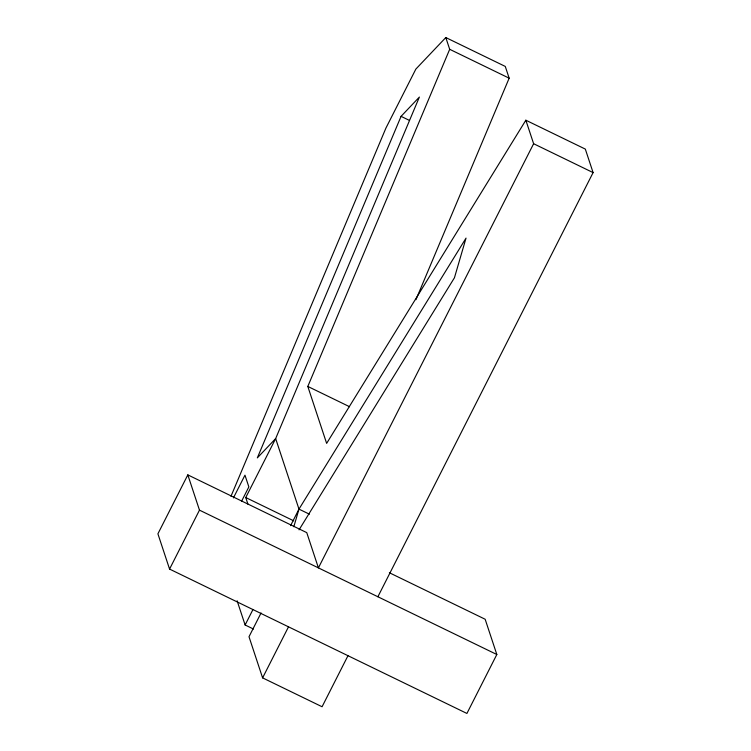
<?xml version="1.0" encoding="UTF-8"?>
<svg xmlns="http://www.w3.org/2000/svg" width="751" height="751" viewBox="0 0 751 751"><rect width="100%" height="100%" fill="white"/><g stroke="black" fill="none" stroke-linecap="round" stroke-linejoin="round"><path stroke-width="1.13" d="M293.829 526.742L298.973 509.122L466.033 238.105L454.449 277.757L299.058 529.84M230.97 496.298L385.958 128.017L415.866 69.073L445.803 37.55L505.273 66.426L509.159 78.179L415.932 299.696M401.072 116.349L257.33 457.885L275.655 438.593L419.387 97.057L401.072 116.349L409.417 120.404M377.884 596.763L593.093 172.599L585.32 149.092L525.85 120.216L326.638 443.39L307.807 386.436L449.689 49.303L445.803 37.55M525.85 120.216L533.623 143.723L318.415 567.887L306.755 532.628L187.816 474.876L157.907 533.82L169.566 569.08L466.915 713.45L496.824 654.506L485.155 619.246L389.375 572.741M169.566 569.08L199.475 510.136L187.816 474.876M233.42 497.904L244.967 475.158L248.853 486.911L241.503 501.386M247.933 504.146L245.746 497.537L275.655 438.593L298.973 509.122L290.581 525.662M253.463 629.038L245.117 624.982L252.984 609.474M261.066 612.957L249.003 636.735L262.606 677.871L322.076 706.747L347.976 655.707M262.606 677.871L288.506 626.832M449.689 49.303L509.159 78.179M533.623 143.723L593.093 172.599M307.807 386.436L349.534 406.704M298.973 509.122L309.412 514.182M245.746 497.537L293.735 520.837M199.475 510.136L496.824 654.506M237.119 600.8L245.117 624.982"/></g></svg>
